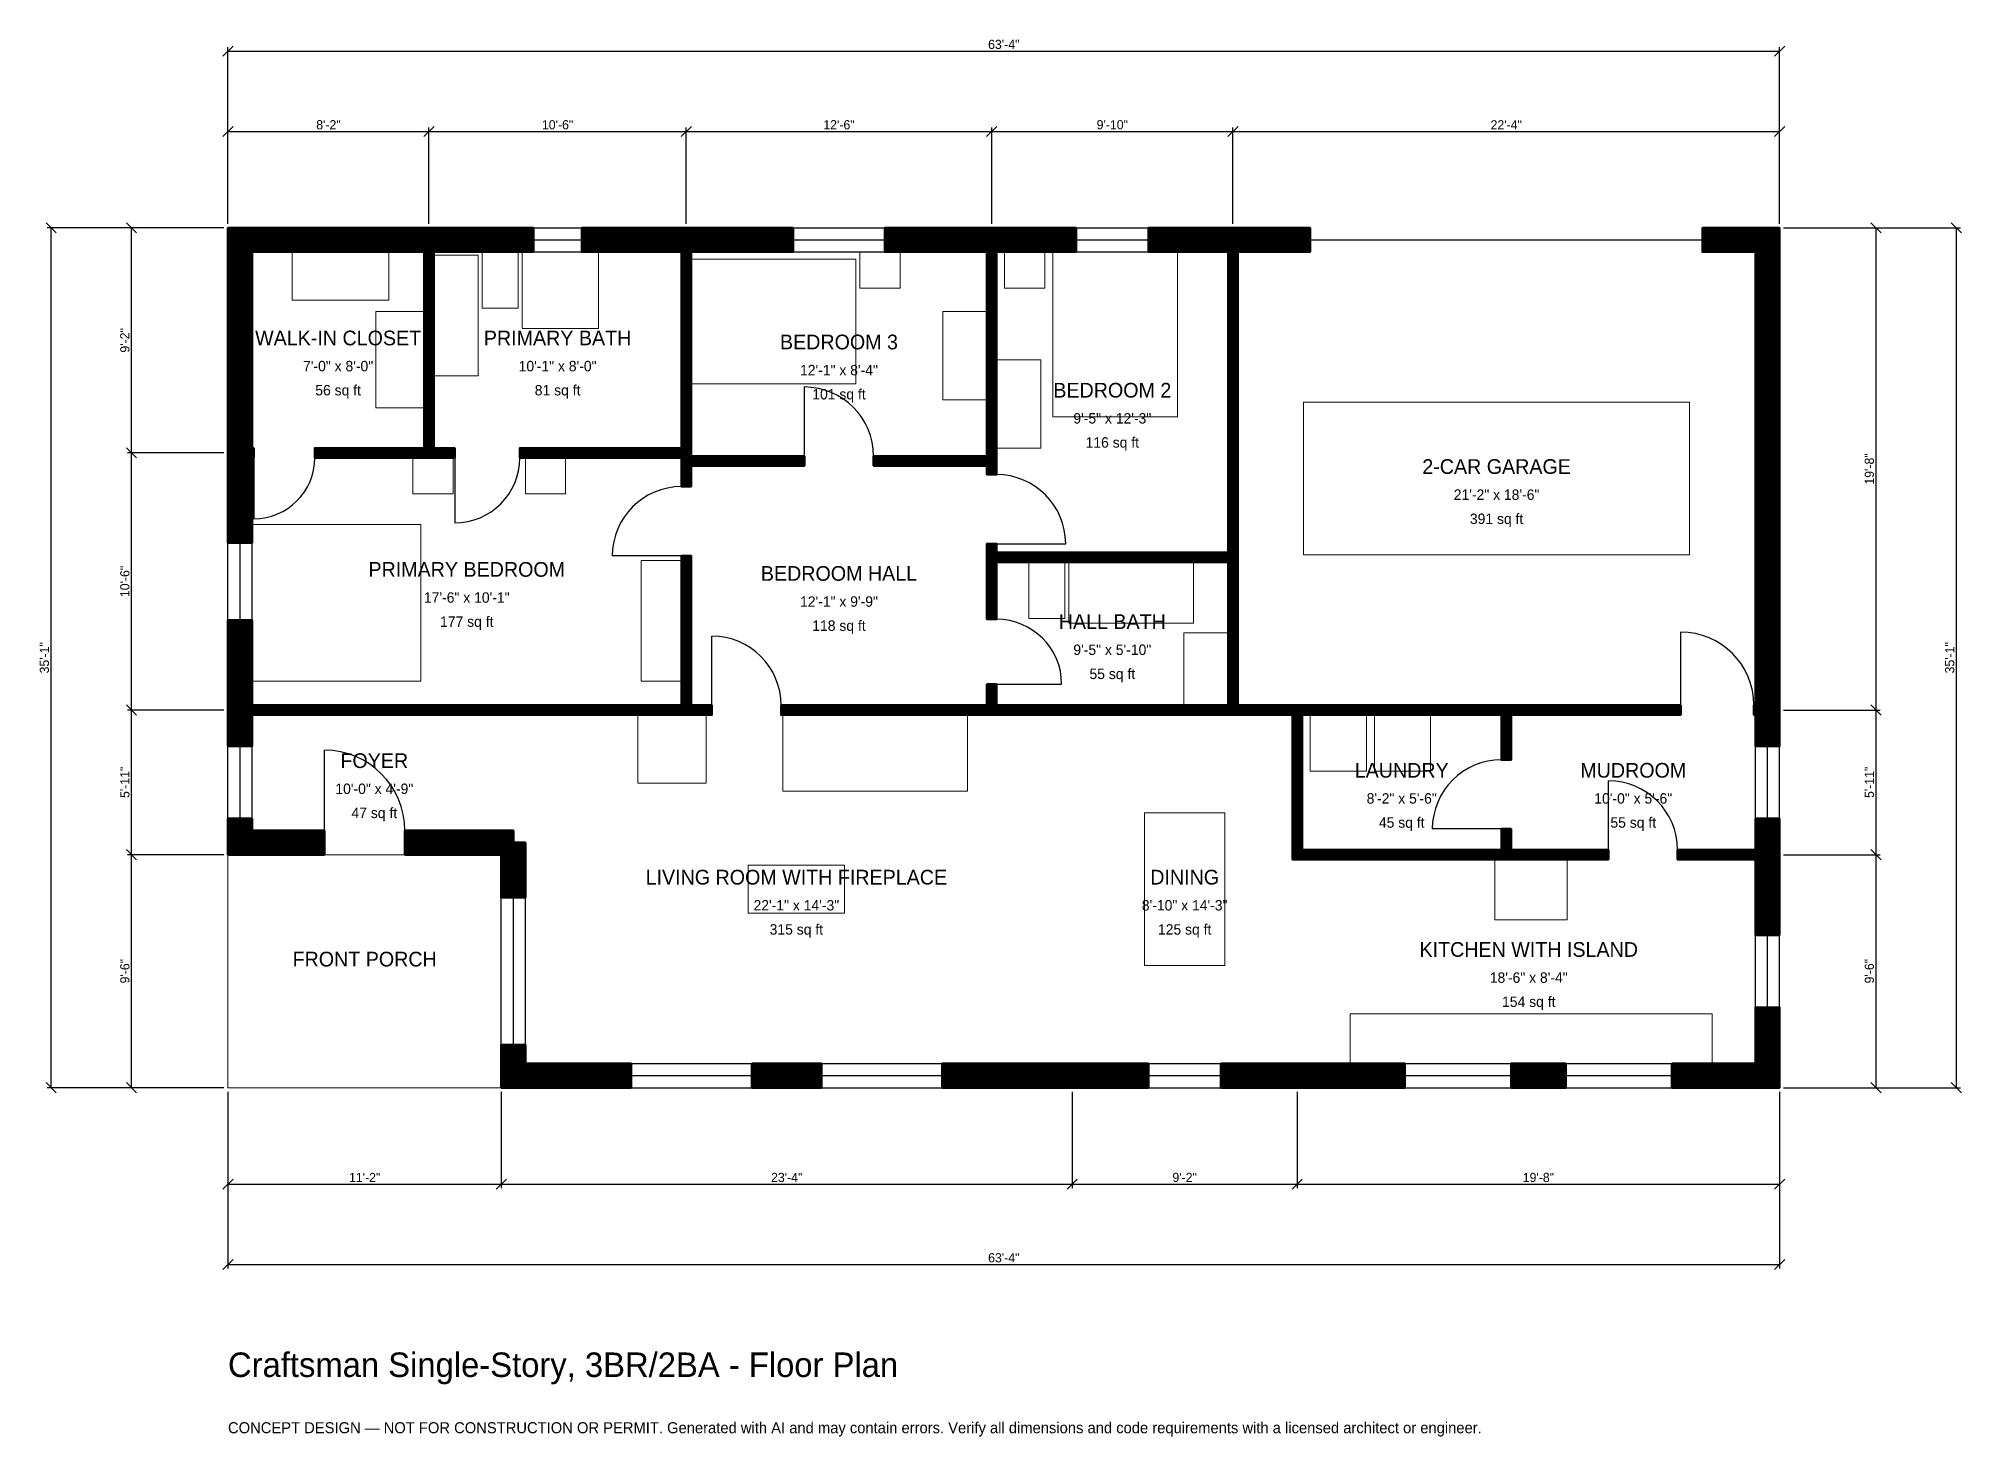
# Model space of a CAD drawing. Header units: inches. Extents: x -93 to 849, y -171 to 514.
import ezdxf
from ezdxf.enums import TextEntityAlignment as Align

# ---------------------------------------------------------------- set-up
doc = ezdxf.new("R2010")
doc.units = ezdxf.units.IN
doc.header["$MEASUREMENT"] = 0
doc.linetypes.add('DASHED', pattern=[0.6, 0.5, -0.1])
for name, color, linetype, lineweight in [('A-ANNO-DIMS', 1, 'Continuous', 13), ('A-ANNO-TEXT', 7, 'Continuous', 18), ('A-AREA-IDEN', 7, 'Continuous', 18), ('A-DOOR', 2, 'Continuous', 25), ('A-FLOR-FIXT', 9, 'Continuous', 13), ('A-FURN', 9, 'Continuous', 13), ('A-GLAZ', 4, 'Continuous', 25), ('A-SITE-PAVE', 8, 'Continuous', 13), ('A-WALL', 7, 'Continuous', 50), ('A-WALL-PATT', 8, 'Continuous', 13)]:
    doc.layers.add(name, color=color, linetype=linetype, lineweight=lineweight)
doc.dimstyles.new('PLAN', dxfattribs={"dimtxt": 4.5, "dimasz": 3, "dimexe": 2, "dimexo": 2, "dimgap": 1, "dimtad": 1, "dimdec": 0, "dimlunit": 4, "dimtsz": 2.5, "dimcen": 2.5, "dimclrd": 1, "dimclre": 1, "dimazin": 3, "dimtfac": 1, "dimtmove": 0, "dimatfit": 3})

msp = doc.modelspace()

# ---------------------------------------------------------------- hatches: boundary and pattern name
at = {"layer": 'A-WALL-PATT'}
h = msp.add_hatch(dxfattribs=at)
h.set_pattern_fill('ANSI31', color=8, scale=0.8)
h.paths.add_polyline_path([(133.8583, 21.063), (145.6693, 21.063), (145.6693, 11.811), (197.5066, 11.811), (197.5066, 0), (145.6693, 0), (145.6693, 0), (133.8583, 0), (133.8583, 0), (133.8582, 0), (133.8582, 11.811), (133.8583, 11.811), (133.8583, 21.063)])
h.paths.add_polyline_path([(133.8583, 114.1732), (86.6142, 114.1732), (86.6142, 125.9843), (139.7638, 125.9843), (139.7638, 120.0787), (145.6693, 120.0787), (145.6693, 93.1102), (133.8583, 93.1102), (133.8583, 114.1732)])
h.paths.add_polyline_path([(11.811, 114.1732), (11.811, 114.1732), (0, 114.1732), (0, 114.1732), (0, 114.1732), (0, 125.9843), (0, 125.9843), (0, 131.8898), (11.811, 131.8898), (11.811, 125.9843), (47.2441, 125.9843), (47.2441, 114.1732), (11.811, 114.1732)])
h.paths.add_polyline_path([(0, 179.1339), (0, 182.6772), (0, 182.6772), (0, 187.4016), (0, 187.4016), (0, 190.9449), (0, 229.1339), (11.811, 229.1339), (11.811, 190.9449), (11.811, 187.4016), (131.4961, 187.4016), (136.2205, 187.4016), (222.0472, 187.4016), (222.0472, 260.6299), (226.7717, 260.6299), (226.7717, 187.4016), (237.0079, 187.4016), (237.0079, 182.6772), (226.7717, 182.6772), (222.0472, 182.6772), (136.2205, 182.6772), (131.4961, 182.6772), (11.811, 182.6772), (11.811, 179.1339), (11.811, 167.3228), (0, 167.3228), (0, 179.1339)])
h.paths.add_polyline_path([(0, 305.1181), (0, 308.6614), (0, 308.6614), (0, 313.3858), (0, 313.3858), (0, 316.9291), (0, 409.4488), (0, 409.4488), (0, 421.2598), (0, 421.2598), (0, 421.2599), (11.811, 421.2599), (11.811, 421.2598), (92.5197, 421.2598), (96.063, 421.2598), (96.063, 421.2599), (100.7874, 421.2599), (100.7874, 421.2598), (104.3307, 421.2598), (149.6063, 421.2598), (149.6063, 409.4488), (104.3307, 409.4488), (100.7874, 409.4488), (100.7874, 313.3858), (111.0236, 313.3858), (111.0236, 308.6614), (100.7874, 308.6614), (96.063, 308.6614), (42.5197, 308.6614), (42.5197, 313.3858), (96.063, 313.3858), (96.063, 409.4488), (92.5197, 409.4488), (11.811, 409.4488), (11.811, 316.9291), (11.811, 313.3858), (12.5984, 313.3858), (12.5984, 308.6614), (11.811, 308.6614), (11.811, 305.1181), (11.811, 266.9291), (0, 266.9291), (0, 305.1181)])
h.paths.add_polyline_path([(218.5039, 421.2598), (222.0472, 421.2598), (222.0472, 421.2599), (226.7717, 421.2599), (226.7717, 421.2598), (230.315, 421.2598), (276.7717, 421.2598), (276.7717, 409.4488), (230.315, 409.4488), (226.7717, 409.4488), (226.7717, 313.3858), (226.7717, 309.4488), (282.2835, 309.4488), (282.2835, 304.7244), (226.7717, 304.7244), (226.7717, 304.7244), (226.7717, 294.4882), (222.0472, 294.4882), (222.0472, 304.7244), (222.0472, 304.7244), (222.0472, 308.6614), (142.9134, 308.6614), (142.9134, 313.3858), (222.0472, 313.3858), (222.0472, 409.4488), (218.5039, 409.4488), (173.2283, 409.4488), (173.2283, 421.2598), (218.5039, 421.2598)])
h.paths.add_polyline_path([(368.1102, 421.2598), (371.6535, 421.2598), (371.6535, 421.2599), (376.378, 421.2599), (376.378, 421.2598), (379.9213, 421.2598), (415.3543, 421.2598), (415.3543, 409.4488), (379.9213, 409.4488), (376.378, 409.4488), (376.378, 309.4488), (376.378, 304.7244), (376.378, 304.7244), (376.378, 300.3937), (371.6535, 300.3937), (371.6535, 304.7244), (371.6535, 304.7244), (316.1417, 304.7244), (316.1417, 309.4488), (371.6535, 309.4488), (371.6535, 409.4488), (368.1102, 409.4488), (321.6535, 409.4488), (321.6535, 421.2598), (368.1102, 421.2598)])
h.paths.add_polyline_path([(486.2205, 421.2598), (489.7638, 421.2598), (489.7638, 421.2599), (494.4882, 421.2599), (494.4882, 421.2598), (498.0315, 421.2598), (529.9213, 421.2598), (529.9213, 409.4488), (498.0315, 409.4488), (494.4882, 409.4488), (494.4882, 262.2047), (494.4882, 257.4803), (494.4882, 187.4016), (521.2598, 187.4016), (525.9843, 187.4016), (623.622, 187.4016), (628.3465, 187.4016), (711.4173, 187.4016), (711.4173, 182.6772), (628.3465, 182.6772), (628.3465, 160.6299), (623.622, 160.6299), (623.622, 182.6772), (525.9843, 182.6772), (525.9843, 116.5354), (623.622, 116.5354), (623.622, 126.7717), (628.3465, 126.7717), (628.3465, 116.5354), (675.9843, 116.5354), (675.9843, 111.811), (628.3465, 111.811), (623.622, 111.811), (525.9843, 111.811), (521.2598, 111.811), (521.2598, 116.5354), (521.2598, 182.6772), (494.4882, 182.6772), (489.7638, 182.6772), (415.748, 182.6772), (411.0236, 182.6772), (376.378, 182.6772), (371.6535, 182.6772), (270.8661, 182.6772), (270.8661, 187.4016), (371.6535, 187.4016), (371.6535, 197.6378), (376.378, 197.6378), (376.378, 187.4016), (411.0236, 187.4016), (415.748, 187.4016), (489.7638, 187.4016), (489.7638, 257.4803), (376.378, 257.4803), (376.378, 229.5276), (371.6535, 229.5276), (371.6535, 257.4803), (371.6535, 262.2047), (371.6535, 266.5354), (376.378, 266.5354), (376.378, 262.2047), (489.7638, 262.2047), (489.7638, 409.4488), (486.2205, 409.4488), (450.7874, 409.4488), (450.7874, 421.2598), (486.2205, 421.2598)])
h.paths.add_polyline_path([(748.0315, 421.2598), (748.0315, 421.2599), (759.8425, 421.2599), (759.8425, 421.2598), (759.8426, 421.2598), (759.8426, 409.4488), (759.8425, 409.4488), (759.8425, 190.9449), (759.8425, 187.4016), (759.8426, 187.4016), (759.8426, 182.6772), (759.8425, 182.6772), (759.8425, 179.1339), (759.8425, 167.3228), (748.0315, 167.3228), (748.0315, 179.1339), (748.0315, 182.6772), (747.2441, 182.6772), (747.2441, 187.4016), (748.0315, 187.4016), (748.0315, 190.9449), (748.0315, 409.4488), (722.0472, 409.4488), (722.0472, 421.2598), (748.0315, 421.2598)])
h.paths.add_polyline_path([(759.8425, 120.0787), (759.8425, 116.5354), (759.8426, 116.5354), (759.8426, 111.811), (759.8425, 111.811), (759.8425, 108.2677), (759.8425, 74.8031), (748.0315, 74.8031), (748.0315, 108.2677), (748.0315, 111.811), (709.8425, 111.811), (709.8425, 116.5354), (748.0315, 116.5354), (748.0315, 120.0787), (748.0315, 131.8898), (759.8425, 131.8898), (759.8425, 120.0787)])
h.paths.add_polyline_path([(759.8425, 11.811), (759.8426, 11.811), (759.8426, 0), (759.8425, 0), (759.8425, 0), (748.0315, 0), (748.0315, 0), (707.0866, 0), (707.0866, 11.811), (748.0315, 11.811), (748.0315, 39.3701), (759.8425, 39.3701), (759.8425, 11.811)])
h.paths.add_polyline_path([(628.3465, 0), (628.3465, 11.811), (655.1181, 11.811), (655.1181, 0), (628.3465, 0)])
h.paths.add_polyline_path([(529.5276, 0), (517.7165, 0), (486.2205, 0), (486.2205, 11.811), (517.7165, 11.811), (529.5276, 11.811), (576.378, 11.811), (576.378, 0), (529.5276, 0)])
h.paths.add_polyline_path([(419.2913, 0), (407.4803, 0), (349.7375, 0), (349.7375, 11.811), (407.4803, 11.811), (419.2913, 11.811), (450.7874, 11.811), (450.7874, 0), (419.2913, 0)])
h.paths.add_polyline_path([(256.5617, 0), (256.5617, 11.811), (290.6824, 11.811), (290.6824, 0), (256.5617, 0)])

# ---------------------------------------------------------------- linework, layer by layer
at = {"layer": 'A-DOOR', "linetype": 'DASHED'}
msp.add_line((529.9213, 415.3543), (722.0472, 415.3543), dxfattribs=at)
at = {"layer": 'A-DOOR'}
for p, q in [((282.2835, 309.4488), (282.2835, 343.3071)), ((12.5984, 308.6614), (12.5984, 278.7402)), ((111.0236, 308.6614), (111.0236, 276.7717)), ((376.378, 266.5354), (410.2362, 266.5354)), ((222.0472, 260.6299), (188.189, 260.6299)), ((237.0079, 187.4016), (237.0079, 221.2598)), ((711.4173, 187.4016), (711.4173, 223.2283)), ((376.378, 197.6378), (408.2677, 197.6378)), ((47.2441, 125.9843), (47.2441, 165.3543)), ((675.9843, 116.5354), (675.9843, 150.3937)), ((623.622, 126.7717), (589.7638, 126.7717))]:
    msp.add_line(p, q, dxfattribs=at)
for centre, radius, start, end in [((282.2835, 309.4488), 33.8583, 0, 90), ((12.5984, 308.6614), 29.9213, 270, 360), ((111.0236, 308.6614), 31.8898, 270, 360), ((222.0472, 260.6299), 33.8583, 90, 180), ((376.378, 266.5354), 33.8583, 0, 90), ((376.378, 197.6378), 31.8898, 0, 90), ((237.0079, 187.4016), 33.8583, 0, 90), ((711.4173, 187.4016), 35.8268, 0, 90), ((47.2441, 125.9843), 39.3701, 0, 90), ((623.622, 126.7717), 33.8583, 90, 180), ((675.9843, 116.5354), 33.8583, 0, 90)]:
    msp.add_arc(centre, radius, start, end, dxfattribs=at)
at = {"layer": 'A-FLOR-FIXT'}
for points in [[(100.7874, 348.8189), (122.4409, 348.8189), (122.4409, 407.874), (100.7874, 407.874)], [(124.4094, 381.8898), (142.126, 381.8898), (142.126, 409.4488), (124.4094, 409.4488)], [(144.0945, 372.0472), (181.4961, 372.0472), (181.4961, 409.4488), (144.0945, 409.4488)], [(392.126, 229.9213), (409.8425, 229.9213), (409.8425, 257.4803), (392.126, 257.4803)], [(411.811, 227.5591), (472.8346, 227.5591), (472.8346, 257.4803), (411.811, 257.4803)], [(468.1102, 187.4016), (489.7638, 187.4016), (489.7638, 222.8346), (468.1102, 222.8346)], [(549.6063, 11.811), (726.7717, 11.811), (726.7717, 36.2205), (549.6063, 36.2205)]]:
    msp.add_lwpolyline(points, close=True, dxfattribs=at)
at = {"layer": 'A-FURN'}
for points in [[(31.4961, 385.8268), (78.7402, 385.8268), (78.7402, 409.4488), (31.4961, 409.4488)], [(226.7717, 344.8819), (307.4803, 344.8819), (307.4803, 405.9055), (226.7717, 405.9055)], [(309.4488, 391.7323), (329.1339, 391.7323), (329.1339, 409.4488), (309.4488, 409.4488)], [(380.315, 391.7323), (400, 391.7323), (400, 409.4488), (380.315, 409.4488)], [(403.937, 328.7402), (464.9606, 328.7402), (464.9606, 409.4488), (403.937, 409.4488)], [(72.4409, 333.0709), (96.063, 333.0709), (96.063, 380.315), (72.4409, 380.315)], [(350, 337.0079), (371.6535, 337.0079), (371.6535, 380.315), (350, 380.315)], [(376.378, 313.3858), (398.0315, 313.3858), (398.0315, 356.6929), (376.378, 356.6929)], [(526.7717, 261.0236), (715.748, 261.0236), (715.748, 335.8268), (526.7717, 335.8268)], [(90.5512, 290.9449), (110.2362, 290.9449), (110.2362, 308.6614), (90.5512, 308.6614)], [(145.6693, 290.9449), (165.3543, 290.9449), (165.3543, 308.6614), (145.6693, 308.6614)], [(11.811, 199.2126), (94.4882, 199.2126), (94.4882, 275.9843), (11.811, 275.9843)], [(202.3622, 199.2126), (222.0472, 199.2126), (222.0472, 258.2677), (202.3622, 258.2677)], [(200.7874, 149.2126), (234.252, 149.2126), (234.252, 182.6772), (200.7874, 182.6772)], [(271.6535, 145.2756), (362.2047, 145.2756), (362.2047, 182.6772), (271.6535, 182.6772)], [(529.9213, 155.1181), (557.4803, 155.1181), (557.4803, 182.6772), (529.9213, 182.6772)], [(561.4173, 155.1181), (588.9764, 155.1181), (588.9764, 182.6772), (561.4173, 182.6772)], [(448.8189, 59.8425), (488.189, 59.8425), (488.189, 134.6457), (448.8189, 134.6457)], [(254.7244, 85.4331), (301.9685, 85.4331), (301.9685, 109.0551), (254.7244, 109.0551)], [(620.4724, 82.2835), (655.9055, 82.2835), (655.9055, 111.811), (620.4724, 111.811)]]:
    msp.add_lwpolyline(points, close=True, dxfattribs=at)
at = {"layer": 'A-GLAZ'}
for p, q in [((149.6063, 421.2598), (173.2283, 421.2598)), ((149.6063, 415.3543), (173.2283, 415.3543)), ((276.7717, 421.2598), (321.6535, 421.2598)), ((276.7717, 415.3543), (321.6535, 415.3543)), ((415.3543, 421.2598), (450.7874, 421.2598)), ((415.3543, 415.3543), (450.7874, 415.3543)), ((149.6063, 409.4488), (173.2283, 409.4488)), ((276.7717, 409.4488), (321.6535, 409.4488)), ((415.3543, 409.4488), (450.7874, 409.4488)), ((0, 229.1339), (0, 266.9291)), ((5.9055, 229.1339), (5.9055, 266.9291)), ((11.811, 229.1339), (11.811, 266.9291)), ((0, 131.8898), (0, 167.3228)), ((5.9055, 131.8898), (5.9055, 167.3228)), ((11.811, 131.8898), (11.811, 167.3228)), ((748.0315, 131.8898), (748.0315, 167.3228)), ((753.937, 131.8898), (753.937, 167.3228)), ((759.8425, 131.8898), (759.8425, 167.3228)), ((133.8583, 21.063), (133.8583, 93.1102)), ((139.7638, 21.063), (139.7638, 93.1102)), ((145.6693, 21.063), (145.6693, 93.1102)), ((748.0315, 39.3701), (748.0315, 74.8031)), ((753.937, 39.3701), (753.937, 74.8031)), ((759.8425, 39.3701), (759.8425, 74.8031)), ((197.5066, 11.811), (256.5617, 11.811)), ((290.6824, 11.811), (349.7375, 11.811)), ((450.7874, 11.811), (486.2205, 11.811)), ((576.378, 11.811), (628.3465, 11.811)), ((655.1181, 11.811), (707.0866, 11.811)), ((197.5066, 5.9055), (256.5617, 5.9055)), ((197.5066, 0), (256.5617, 0)), ((290.6824, 5.9055), (349.7375, 5.9055)), ((290.6824, 0), (349.7375, 0)), ((450.7874, 5.9055), (486.2205, 5.9055)), ((450.7874, 0), (486.2205, 0)), ((576.378, 5.9055), (628.3465, 5.9055)), ((576.378, 0), (628.3465, 0)), ((655.1181, 5.9055), (707.0866, 5.9055)), ((655.1181, 0), (707.0866, 0))]:
    msp.add_line(p, q, dxfattribs=at)
at = {"layer": 'A-SITE-PAVE', "linetype": 'DASHED'}
msp.add_lwpolyline([(0, 0), (133.8583, 0), (133.8583, 114.1732), (0, 114.1732)], close=True, dxfattribs=at)
at = {"layer": 'A-WALL'}
for points in [[(0, 305.1181), (0, 308.6614), (0, 308.6614), (0, 313.3858), (0, 313.3858), (0, 316.9291), (0, 409.4488), (0, 409.4488), (0, 421.2598), (0, 421.2598), (0, 421.2599), (11.811, 421.2599), (11.811, 421.2598), (92.5197, 421.2598), (96.063, 421.2598), (96.063, 421.2599), (100.7874, 421.2599), (100.7874, 421.2598), (104.3307, 421.2598), (149.6063, 421.2598), (149.6063, 409.4488), (104.3307, 409.4488), (100.7874, 409.4488), (100.7874, 313.3858), (111.0236, 313.3858), (111.0236, 308.6614), (100.7874, 308.6614), (96.063, 308.6614), (42.5197, 308.6614), (42.5197, 313.3858), (96.063, 313.3858), (96.063, 409.4488), (92.5197, 409.4488), (11.811, 409.4488), (11.811, 316.9291), (11.811, 313.3858), (12.5984, 313.3858), (12.5984, 308.6614), (11.811, 308.6614), (11.811, 305.1181), (11.811, 266.9291), (0, 266.9291), (0, 305.1181)], [(218.5039, 421.2598), (222.0472, 421.2598), (222.0472, 421.2599), (226.7717, 421.2599), (226.7717, 421.2598), (230.315, 421.2598), (276.7717, 421.2598), (276.7717, 409.4488), (230.315, 409.4488), (226.7717, 409.4488), (226.7717, 313.3858), (226.7717, 309.4488), (282.2835, 309.4488), (282.2835, 304.7244), (226.7717, 304.7244), (226.7717, 304.7244), (226.7717, 294.4882), (222.0472, 294.4882), (222.0472, 304.7244), (222.0472, 304.7244), (222.0472, 308.6614), (142.9134, 308.6614), (142.9134, 313.3858), (222.0472, 313.3858), (222.0472, 409.4488), (218.5039, 409.4488), (173.2283, 409.4488), (173.2283, 421.2598), (218.5039, 421.2598)], [(486.2205, 421.2598), (489.7638, 421.2598), (489.7638, 421.2599), (494.4882, 421.2599), (494.4882, 421.2598), (498.0315, 421.2598), (529.9213, 421.2598), (529.9213, 409.4488), (498.0315, 409.4488), (494.4882, 409.4488), (494.4882, 262.2047), (494.4882, 257.4803), (494.4882, 187.4016), (521.2598, 187.4016), (525.9843, 187.4016), (623.622, 187.4016), (628.3465, 187.4016), (711.4173, 187.4016), (711.4173, 182.6772), (628.3465, 182.6772), (628.3465, 160.6299), (623.622, 160.6299), (623.622, 182.6772), (525.9843, 182.6772), (525.9843, 116.5354), (623.622, 116.5354), (623.622, 126.7717), (628.3465, 126.7717), (628.3465, 116.5354), (675.9843, 116.5354), (675.9843, 111.811), (628.3465, 111.811), (623.622, 111.811), (525.9843, 111.811), (521.2598, 111.811), (521.2598, 116.5354), (521.2598, 182.6772), (494.4882, 182.6772), (489.7638, 182.6772), (415.748, 182.6772), (411.0236, 182.6772), (376.378, 182.6772), (371.6535, 182.6772), (270.8661, 182.6772), (270.8661, 187.4016), (371.6535, 187.4016), (371.6535, 197.6378), (376.378, 197.6378), (376.378, 187.4016), (411.0236, 187.4016), (415.748, 187.4016), (489.7638, 187.4016), (489.7638, 257.4803), (376.378, 257.4803), (376.378, 229.5276), (371.6535, 229.5276), (371.6535, 257.4803), (371.6535, 262.2047), (371.6535, 266.5354), (376.378, 266.5354), (376.378, 262.2047), (489.7638, 262.2047), (489.7638, 409.4488), (486.2205, 409.4488), (450.7874, 409.4488), (450.7874, 421.2598), (486.2205, 421.2598)], [(368.1102, 421.2598), (371.6535, 421.2598), (371.6535, 421.2599), (376.378, 421.2599), (376.378, 421.2598), (379.9213, 421.2598), (415.3543, 421.2598), (415.3543, 409.4488), (379.9213, 409.4488), (376.378, 409.4488), (376.378, 309.4488), (376.378, 304.7244), (376.378, 304.7244), (376.378, 300.3937), (371.6535, 300.3937), (371.6535, 304.7244), (371.6535, 304.7244), (316.1417, 304.7244), (316.1417, 309.4488), (371.6535, 309.4488), (371.6535, 409.4488), (368.1102, 409.4488), (321.6535, 409.4488), (321.6535, 421.2598), (368.1102, 421.2598)], [(748.0315, 421.2598), (748.0315, 421.2599), (759.8425, 421.2599), (759.8425, 421.2598), (759.8426, 421.2598), (759.8426, 409.4488), (759.8425, 409.4488), (759.8425, 190.9449), (759.8425, 187.4016), (759.8426, 187.4016), (759.8426, 182.6772), (759.8425, 182.6772), (759.8425, 179.1339), (759.8425, 167.3228), (748.0315, 167.3228), (748.0315, 179.1339), (748.0315, 182.6772), (747.2441, 182.6772), (747.2441, 187.4016), (748.0315, 187.4016), (748.0315, 190.9449), (748.0315, 409.4488), (722.0472, 409.4488), (722.0472, 421.2598), (748.0315, 421.2598)], [(0, 179.1339), (0, 182.6772), (0, 182.6772), (0, 187.4016), (0, 187.4016), (0, 190.9449), (0, 229.1339), (11.811, 229.1339), (11.811, 190.9449), (11.811, 187.4016), (131.4961, 187.4016), (136.2205, 187.4016), (222.0472, 187.4016), (222.0472, 260.6299), (226.7717, 260.6299), (226.7717, 187.4016), (237.0079, 187.4016), (237.0079, 182.6772), (226.7717, 182.6772), (222.0472, 182.6772), (136.2205, 182.6772), (131.4961, 182.6772), (11.811, 182.6772), (11.811, 179.1339), (11.811, 167.3228), (0, 167.3228), (0, 179.1339)], [(11.811, 114.1732), (11.811, 114.1732), (0, 114.1732), (0, 114.1732), (0, 114.1732), (0, 125.9843), (0, 125.9843), (0, 131.8898), (11.811, 131.8898), (11.811, 125.9843), (47.2441, 125.9843), (47.2441, 114.1732), (11.811, 114.1732)], [(759.8425, 120.0787), (759.8425, 116.5354), (759.8426, 116.5354), (759.8426, 111.811), (759.8425, 111.811), (759.8425, 108.2677), (759.8425, 74.8031), (748.0315, 74.8031), (748.0315, 108.2677), (748.0315, 111.811), (709.8425, 111.811), (709.8425, 116.5354), (748.0315, 116.5354), (748.0315, 120.0787), (748.0315, 131.8898), (759.8425, 131.8898), (759.8425, 120.0787)], [(133.8583, 114.1732), (86.6142, 114.1732), (86.6142, 125.9843), (139.7638, 125.9843), (139.7638, 120.0787), (145.6693, 120.0787), (145.6693, 93.1102), (133.8583, 93.1102), (133.8583, 114.1732)], [(759.8425, 11.811), (759.8426, 11.811), (759.8426, 0), (759.8425, 0), (759.8425, 0), (748.0315, 0), (748.0315, 0), (707.0866, 0), (707.0866, 11.811), (748.0315, 11.811), (748.0315, 39.3701), (759.8425, 39.3701), (759.8425, 11.811)], [(133.8583, 21.063), (145.6693, 21.063), (145.6693, 11.811), (197.5066, 11.811), (197.5066, 0), (145.6693, 0), (145.6693, 0), (133.8583, 0), (133.8583, 0), (133.8582, 0), (133.8582, 11.811), (133.8583, 11.811), (133.8583, 21.063)], [(256.5617, 0), (256.5617, 11.811), (290.6824, 11.811), (290.6824, 0), (256.5617, 0)], [(419.2913, 0), (407.4803, 0), (349.7375, 0), (349.7375, 11.811), (407.4803, 11.811), (419.2913, 11.811), (450.7874, 11.811), (450.7874, 0), (419.2913, 0)], [(529.5276, 0), (517.7165, 0), (486.2205, 0), (486.2205, 11.811), (517.7165, 11.811), (529.5276, 11.811), (576.378, 11.811), (576.378, 0), (529.5276, 0)], [(628.3465, 0), (628.3465, 11.811), (655.1181, 11.811), (655.1181, 0), (628.3465, 0)]]:
    msp.add_lwpolyline(points, close=True, dxfattribs=at)

# ---------------------------------------------------------------- texts
at = {"layer": 'A-ANNO-TEXT'}
for s, height, p in [('Craftsman Single-Story, 3BR/2BA - Floor Plan', 12, (0, -141.7323)), ('CONCEPT DESIGN — NOT FOR CONSTRUCTION OR PERMIT. Generated with AI and may contain errors. Verify all dimensions and code requirements with a licensed architect or engineer.', 5.4, (0, -169.2913))]:
    msp.add_text(s, height=height, dxfattribs=at).set_placement(p)
at = {"layer": 'A-AREA-IDEN'}
for s, height, p in [('WALK-IN CLOSET', 7.2, (53.937, 367.3228)), ('PRIMARY BATH', 7.2, (161.4173, 367.3228)), ('BEDROOM 3', 7.2, (299.2126, 365.3543)), ('7\'-0" x 8\'-0"', 5.1, (53.937, 353.5433)), ('10\'-1" x 8\'-0"', 5.1, (161.4173, 353.5433)), ('12\'-1" x 8\'-4"', 5.1, (299.2126, 351.5748)), ('56 sq ft', 5.1, (53.937, 341.7323)), ('81 sq ft', 5.1, (161.4173, 341.7323)), ('101 sq ft', 5.1, (299.2126, 339.7638)), ('BEDROOM 2', 7.2, (433.0709, 341.7323)), ('9\'-5" x 12\'-3"', 5.1, (433.0709, 327.9528)), ('116 sq ft', 5.1, (433.0709, 316.1417)), ('2-CAR GARAGE', 7.2, (621.2598, 304.3307)), ('21\'-2" x 18\'-6"', 5.1, (621.2598, 290.5512)), ('391 sq ft', 5.1, (621.2598, 278.7402)), ('PRIMARY BEDROOM', 7.2, (116.9291, 253.937)), ('BEDROOM HALL', 7.2, (299.2126, 251.9685)), ('17\'-6" x 10\'-1"', 5.1, (116.9291, 240.1575)), ('12\'-1" x 9\'-9"', 5.1, (299.2126, 238.189)), ('177 sq ft', 5.1, (116.9291, 228.3465)), ('118 sq ft', 5.1, (299.2126, 226.378)), ('HALL BATH', 7.2, (433.0709, 228.3465)), ('9\'-5" x 5\'-10"', 5.1, (433.0709, 214.5669)), ('55 sq ft', 5.1, (433.0709, 202.7559)), ('FOYER', 7.2, (71.6535, 160.2362)), ('LAUNDRY', 7.2, (574.8031, 155.5118)), ('MUDROOM', 7.2, (688.189, 155.5118)), ('10\'-0" x 4\'-9"', 5.1, (71.6535, 146.4567)), ('8\'-2" x 5\'-6"', 5.1, (574.8031, 141.7323)), ('10\'-0" x 5\'-6"', 5.1, (688.189, 141.7323)), ('47 sq ft', 5.1, (71.6535, 134.6457)), ('45 sq ft', 5.1, (574.8031, 129.9213)), ('55 sq ft', 5.1, (688.189, 129.9213)), ('LIVING ROOM WITH FIREPLACE', 7.2, (278.3465, 103.1496)), ('DINING', 7.2, (468.5039, 103.1496)), ('22\'-1" x 14\'-3"', 5.1, (278.3465, 89.3701)), ('8\'-10" x 14\'-3"', 5.1, (468.5039, 89.3701)), ('315 sq ft', 5.1, (278.3465, 77.5591)), ('125 sq ft', 5.1, (468.5039, 77.5591)), ('FRONT PORCH', 7.2, (66.9291, 62.9921)), ('KITCHEN WITH ISLAND', 7.2, (637.0079, 67.7165)), ('18\'-6" x 8\'-4"', 5.1, (637.0079, 53.937)), ('154 sq ft', 5.1, (637.0079, 42.126))]:
    msp.add_text(s, height=height, dxfattribs=at).set_placement(p, align=Align.MIDDLE_CENTER)

# ---------------------------------------------------------------- dimensions: what is measured, and where the dimension line sits
at = {"layer": 'A-ANNO-DIMS'}
for base, p1, p2, text in [((0, 507.874), (0, 421.2598), (759.8425, 421.2598), '63\'-4"'), ((0, 468.5039), (0, 421.2598), (98.4252, 421.2598), '8\'-2"'), ((98.4252, 468.5039), (98.4252, 421.2598), (224.4094, 421.2598), '10\'-6"'), ((224.4094, 468.5039), (224.4094, 421.2598), (374.0157, 421.2598), '12\'-6"'), ((374.0157, 468.5039), (374.0157, 421.2598), (492.126, 421.2598), '9\'-10"'), ((492.126, 468.5039), (492.126, 421.2598), (759.8425, 421.2598), '22\'-4"'), ((0, -47.2441), (0, 0), (133.8583, 0), '11\'-2"'), ((0, -86.6142), (0, 0), (759.8425, 0), '63\'-4"'), ((133.8583, -47.2441), (133.8583, 0), (413.3858, 0), '23\'-4"'), ((413.3858, -47.2441), (413.3858, 0), (523.622, 0), '9\'-2"'), ((523.622, -47.2441), (523.622, 0), (759.8425, 0), '19\'-8"')]:
    msp.add_linear_dim(base=base, p1=p1, p2=p2, text=text, dimstyle='PLAN', dxfattribs=at).render()
for base, p1, p2, text in [((-86.6142, 0), (0, 0), (0, 421.2598), '35\'-1"'), ((-47.2441, 311.0236), (0, 311.0236), (0, 421.2598), '9\'-2"'), ((807.0866, 185.0394), (759.8425, 185.0394), (759.8425, 421.2598), '19\'-8"'), ((846.4567, 0), (759.8425, 0), (759.8425, 421.2598), '35\'-1"'), ((-47.2441, 185.0394), (0, 185.0394), (0, 311.0236), '10\'-6"'), ((-47.2441, 114.1732), (0, 114.1732), (0, 185.0394), '5\'-11"'), ((807.0866, 114.1732), (759.8425, 114.1732), (759.8425, 185.0394), '5\'-11"'), ((-47.2441, 0), (0, 0), (0, 114.1732), '9\'-6"'), ((807.0866, 0), (759.8425, 0), (759.8425, 114.1732), '9\'-6"')]:
    msp.add_linear_dim(base=base, p1=p1, p2=p2, angle=90, text=text, dimstyle='PLAN', dxfattribs=at).render()

doc.saveas('drawing.dxf')
